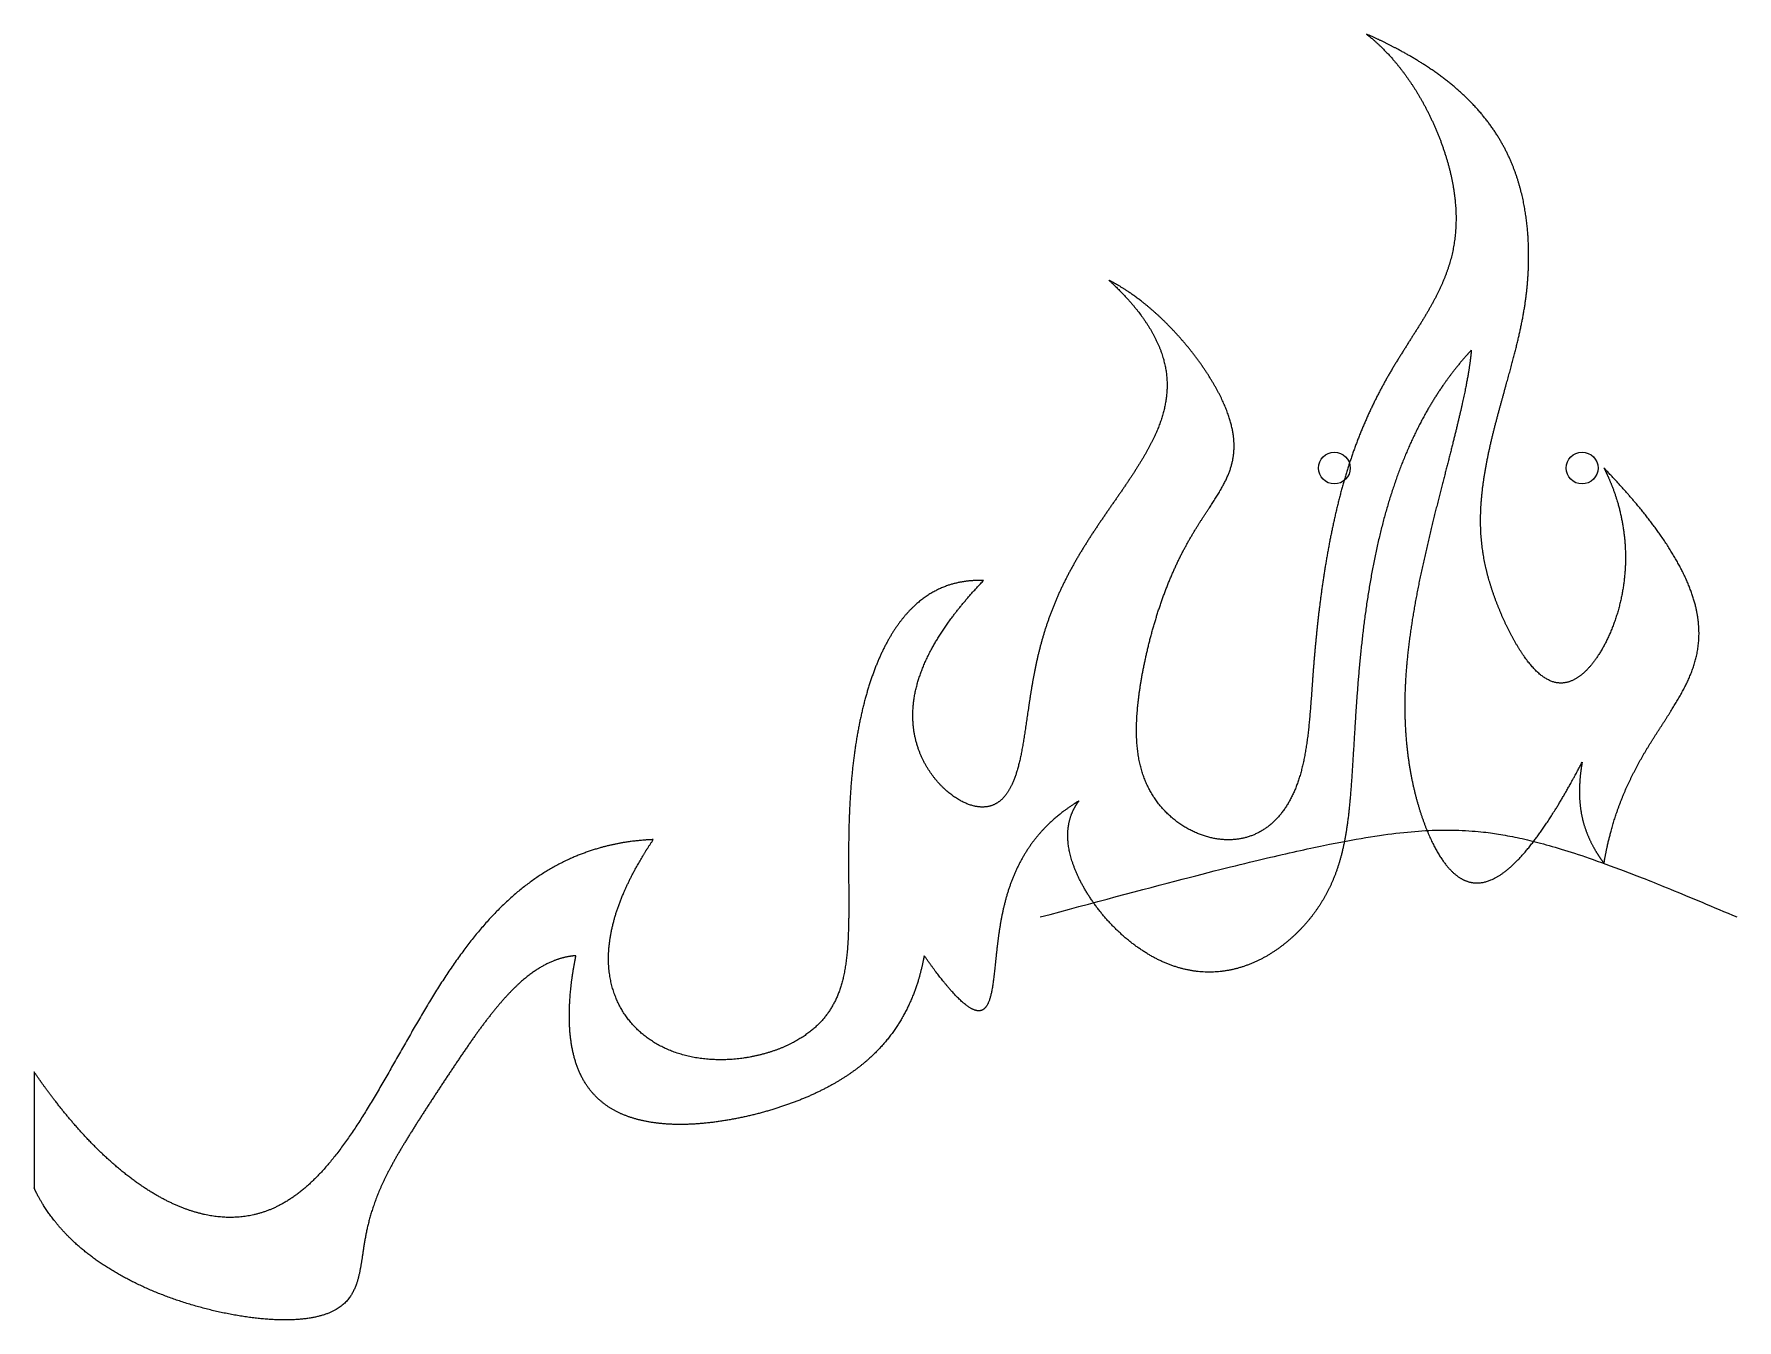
# Model space of a CAD drawing. Header units: millimetres. Extents: x 80 to 300, y 18 to 184.
import ezdxf

# ---------------------------------------------------------------- set-up
doc = ezdxf.new("R2010")
doc.units = ezdxf.units.MM
doc.layers.get('0').update_dxf_attribs({"linetype": 'CONTINUOUS'})

msp = doc.modelspace()

# ---------------------------------------------------------------- linework, layer by layer
msp.add_line((80, 50), (80, 35))
for centre in [(248, 128), (280, 128)]:
    msp.add_circle(centre, 2.05)
for points in [[(252.13, 184.07), (252.56, 183.74), (253.39, 183.05), (254.6, 181.92), (256.13, 180.24), (257.92, 177.83), (259.55, 175.14), (261, 172.2), (262.23, 169.06), (263.16, 165.79), (263.7, 162.5), (263.81, 159.26), (263.43, 156.13), (262.56, 153.14), (261.26, 150.27), (259.65, 147.46), (257.83, 144.62), (255.95, 141.68), (254.13, 138.56), (252.46, 135.24), (250.97, 131.73), (249.69, 128.05), (248.62, 124.27), (247.74, 120.45), (247.01, 116.65), (246.42, 112.91), (245.95, 109.28), (245.58, 105.77), (245.29, 102.39), (245.06, 99.15), (244.84, 96.05), (244.55, 93.08), (244.11, 90.27), (243.44, 87.64), (242.46, 85.23), (241.1, 83.12), (239.36, 81.43), (237.24, 80.3), (234.82, 79.81), (232.23, 80.03), (229.63, 80.93), (227.23, 82.44), (225.22, 84.45), (223.72, 86.85), (222.77, 89.59), (222.36, 92.62), (222.4, 95.9), (222.79, 99.4), (223.46, 103.04), (224.36, 106.75), (225.46, 110.39), (226.77, 113.84), (228.25, 117.02), (229.86, 119.87), (231.51, 122.38), (233.05, 124.66), (234.28, 126.85), (235.03, 129.09), (235.17, 131.49), (234.67, 134.08), (233.6, 136.82), (232.05, 139.61), (230.17, 142.34), (228.08, 144.9), (225.87, 147.21), (223.59, 149.23), (221.72, 150.6), (220.31, 151.49), (219.36, 152.01), (218.88, 152.26)], [(282.82, 128), (283.05, 127.55), (283.48, 126.64), (284.06, 125.26), (284.69, 123.38), (285.25, 120.96), (285.58, 118.48), (285.66, 115.95), (285.48, 113.36), (285.02, 110.75), (284.27, 108.15), (283.22, 105.64), (281.91, 103.36), (280.39, 101.51), (278.72, 100.33), (276.99, 100), (275.28, 100.61), (273.63, 102.06), (272.07, 104.17), (270.65, 106.68), (269.39, 109.39), (268.33, 112.18), (267.51, 115.01), (266.99, 117.9), (266.8, 120.9), (266.93, 124.03), (267.36, 127.29), (268.03, 130.64), (268.86, 133.98), (269.76, 137.24), (270.63, 140.33), (271.41, 143.22), (272.05, 145.9), (272.54, 148.43), (272.88, 150.89), (273.08, 153.37), (273.13, 155.93), (273.01, 158.61), (272.67, 161.39), (272.07, 164.22), (271.13, 167.07), (269.81, 169.87), (268.07, 172.58), (265.86, 175.18), (263.19, 177.64), (260.03, 179.95), (257.12, 181.68), (254.71, 182.9), (253.01, 183.69), (252.13, 184.07)], [(218.88, 152.26), (219.53, 151.66), (220.76, 150.47), (222.38, 148.69), (224.13, 146.35), (225.61, 143.47), (226.39, 140.64), (226.5, 137.84), (226, 135.07), (224.96, 132.31), (223.49, 129.56), (221.72, 126.79), (219.77, 123.98), (217.76, 121.11), (215.81, 118.17), (214.01, 115.14), (212.42, 112.01), (211.11, 108.8), (210.07, 105.5), (209.29, 102.16), (208.72, 98.83), (208.26, 95.57), (207.82, 92.47), (207.28, 89.64), (206.52, 87.22), (205.45, 85.37), (204.01, 84.26), (202.18, 84), (200.08, 84.64), (197.9, 86.08), (195.91, 88.23), (194.36, 90.91), (193.47, 94.01), (193.38, 97.43), (194.19, 101.11), (195.96, 105.01), (198.15, 108.3), (200.24, 110.85), (201.82, 112.59), (202.67, 113.47)], [(265.68, 143.23), (265.08, 142.59), (263.92, 141.26), (262.26, 139.16), (260.25, 136.12), (258.05, 131.95), (256.17, 127.4), (254.59, 122.52), (253.32, 117.35), (252.33, 111.98), (251.6, 106.52), (251.07, 101.12), (250.71, 95.92), (250.43, 91.04), (250.16, 86.57), (249.8, 82.54), (249.22, 78.93), (248.28, 75.62), (246.87, 72.54), (244.9, 69.63), (242.34, 66.96), (239.25, 64.72), (235.74, 63.19), (231.94, 62.6), (228.06, 63.12), (224.28, 64.73), (220.81, 67.22), (217.83, 70.31), (215.52, 73.66), (213.99, 76.97), (213.34, 80.03), (213.55, 82.2), (214.11, 83.67), (214.67, 84.57), (215, 85)], [(265.68, 143.23), (265.65, 142.85), (265.57, 142.03), (265.38, 140.67), (265.01, 138.55), (264.33, 135.43), (263.46, 131.84), (262.43, 127.82), (261.3, 123.46), (260.15, 118.84), (259.07, 114.08), (258.15, 109.3), (257.47, 104.6), (257.08, 100.08), (257.02, 95.78), (257.3, 91.73), (257.89, 87.92), (258.76, 84.38), (259.87, 81.15), (261.2, 78.33), (262.75, 76.09), (264.51, 74.62), (266.5, 74.12), (268.72, 74.75), (271.17, 76.59), (273.86, 79.69), (276.2, 83.18), (278.06, 86.37), (279.35, 88.75), (280, 90)], [(282.82, 76.92), (282.95, 77.66), (283.23, 79.13), (283.73, 81.28), (284.57, 84.03), (285.91, 87.28), (287.5, 90.34), (289.29, 93.25), (291.15, 96.05), (292.88, 98.81), (294.28, 101.63), (295.13, 104.6), (295.25, 107.79), (294.55, 111.24), (292.97, 114.97), (290.52, 119), (287.86, 122.46), (285.49, 125.18), (283.74, 127.05), (282.82, 128)], [(202.67, 113.47), (202.06, 113.49), (200.89, 113.47), (199.19, 113.27), (197.09, 112.63), (194.71, 111.22), (192.59, 109.23), (190.73, 106.67), (189.15, 103.6), (187.84, 100.1), (186.81, 96.25), (186.06, 92.16), (185.56, 87.92), (185.3, 83.64), (185.21, 79.41), (185.23, 75.33), (185.27, 71.46), (185.24, 67.88), (185.04, 64.63), (184.55, 61.72), (183.66, 59.16), (182.26, 56.93), (180.3, 55.03), (177.78, 53.48), (174.79, 52.32), (171.5, 51.61), (168.08, 51.42), (164.75, 51.8), (161.68, 52.78), (159.01, 54.33), (156.86, 56.38), (155.28, 58.87), (154.33, 61.71), (154.05, 64.87), (154.45, 68.28), (155.55, 71.94), (156.98, 75.05), (158.37, 77.49), (159.43, 79.16), (160, 80)], [(280, 90), (279.95, 89.7), (279.85, 89.11), (279.74, 88.23), (279.65, 87.07), (279.63, 85.66), (279.73, 84.29), (279.94, 82.96), (280.29, 81.67), (280.75, 80.43), (281.33, 79.22), (281.88, 78.28), (282.34, 77.59), (282.66, 77.14), (282.82, 76.92)], [(215, 85), (214.42, 84.65), (213.29, 83.91), (211.73, 82.72), (209.89, 80.95), (208.01, 78.42), (206.56, 75.61), (205.5, 72.54), (204.81, 69.33), (204.39, 66.1), (204.11, 63.08), (203.81, 60.51), (203.34, 58.65), (202.56, 57.7), (201.38, 57.8), (199.75, 59.01), (198.08, 60.86), (196.62, 62.74), (195.55, 64.21), (195, 65)], [(160, 80), (158.84, 79.95), (156.55, 79.76), (153.25, 79.16), (149.09, 77.75), (144.3, 74.97), (139.92, 71.19), (135.92, 66.52), (132.24, 61.12), (128.82, 55.28), (125.54, 49.36), (122.28, 43.77), (118.93, 38.88), (115.43, 35.02), (111.72, 32.41), (107.81, 31.09), (103.78, 31), (99.68, 32), (95.6, 33.96), (91.56, 36.78), (87.61, 40.39), (84.52, 43.87), (82.24, 46.81), (80.74, 48.91), (80, 50)], [(150, 65), (149.56, 64.97), (148.67, 64.85), (147.36, 64.51), (145.62, 63.73), (143.48, 62.24), (141.37, 60.25), (139.27, 57.8), (137.17, 54.99), (135.05, 51.92), (132.92, 48.7), (130.78, 45.44), (128.71, 42.22), (126.79, 39.08), (125.14, 36.01), (123.88, 33.02), (123.03, 30.11), (122.55, 27.29), (122.22, 24.64), (121.71, 22.28), (120.66, 20.33), (118.8, 18.91), (116.03, 18.06), (112.45, 17.8), (108.27, 18.1), (103.74, 18.9), (99.16, 20.15), (94.77, 21.8), (90.75, 23.8), (87.19, 26.12), (84.18, 28.76), (82.22, 31.11), (81.01, 33), (80.32, 34.32), (80, 35)], [(195, 65), (194.88, 64.35), (194.61, 63.08), (194.12, 61.25), (193.26, 58.94), (191.87, 56.3), (190.14, 53.89), (188.05, 51.71), (185.6, 49.77), (182.76, 48.03), (179.53, 46.51), (175.94, 45.2), (172.06, 44.15), (168.01, 43.41), (163.96, 43.07), (160.1, 43.25), (156.61, 44.04), (153.67, 45.54), (151.39, 47.8), (149.85, 50.85), (149.06, 54.71), (149.06, 58.43), (149.39, 61.58), (149.77, 63.83), (150, 65)]]:
    msp.add_open_spline(points, degree=5)
msp.add_rational_spline([(210, 70), (265.01, 84.98), (300, 70)], [1, 3, 1], degree=2)

doc.saveas('drawing.dxf')
